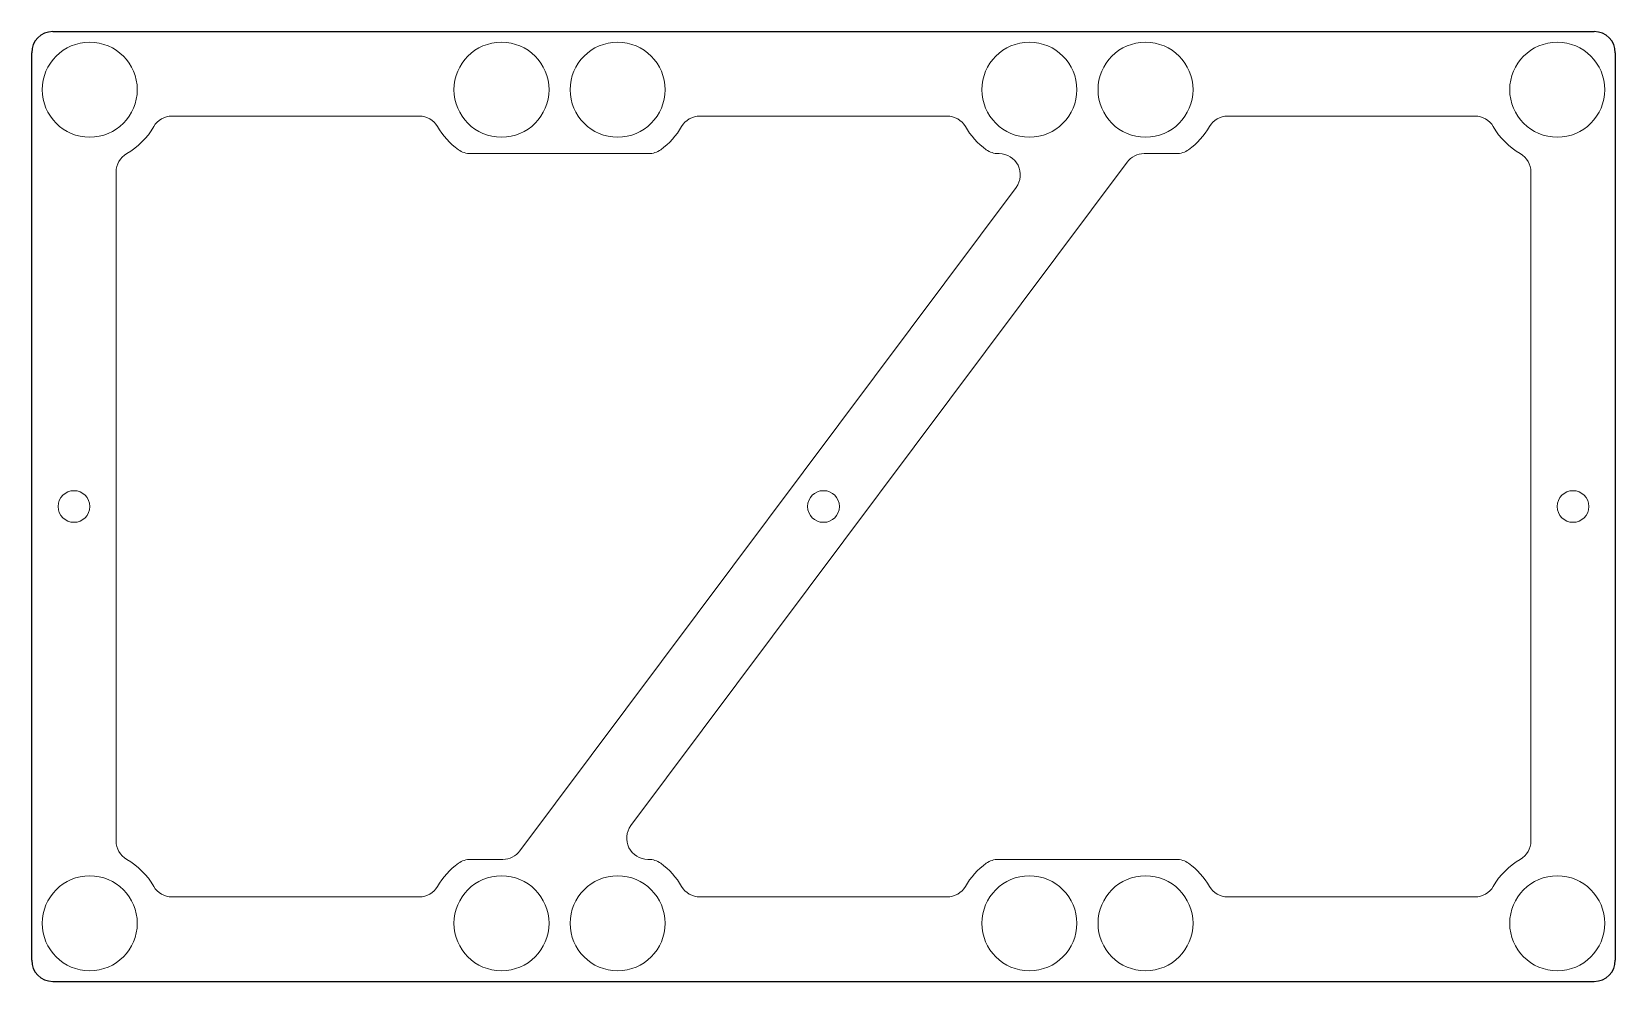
# Model space of a CAD drawing. Header units: millimetres. Extents: x 0 to 150, y 0 to 90.
import ezdxf

# ---------------------------------------------------------------- set-up
doc = ezdxf.new("R2010")
doc.units = ezdxf.units.MM
doc.layers.get('0').update_dxf_attribs({"color": 178, "lineweight": 25, "true_color": 0x000000})
for name, color, linetype, lineweight, true_color in [('out', 178, 'Continuous', 5, 0x000000), ('out-2', 178, 'Continuous', 5, 0x000000), ('Schrauben', 3, 'Continuous', 5, 0x00ff00)]:
    doc.layers.add(name, color=color, linetype=linetype, lineweight=lineweight, true_color=true_color)

msp = doc.modelspace()

# ---------------------------------------------------------------- linework, layer by layer
for p, q in [((2, 90), (148, 90)), ((0, 2), (0, 88)), ((150, 88), (150, 2)), ((2, 0), (148, 0))]:
    msp.add_line(p, q)
for centre, start, end in [((2, 88), 90, 180), ((148, 88), 0, 90), ((2, 2), 180, 270), ((148, 2), 270, 0)]:
    msp.add_arc(centre, 2, start, end)
at = {"layer": 'out'}
for p, q in [((13.29, 82), (36.71, 82)), ((63.29, 82), (86.71, 82)), ((113.29, 82), (136.71, 82)), ((41.58, 78.44), (58.42, 78.44)), ((91.58, 78.44), (91.64, 78.44)), ((105.37, 78.44), (108.42, 78.44)), ((8, 13.29), (8, 76.71)), ((56.76, 14.76), (103.77, 77.64)), ((142, 76.71), (142, 13.29)), ((46.23, 12.36), (93.24, 75.24)), ((41.58, 11.56), (44.63, 11.56)), ((58.36, 11.56), (58.42, 11.56)), ((91.58, 11.56), (108.42, 11.56)), ((36.71, 8), (13.29, 8)), ((86.71, 8), (63.29, 8)), ((136.71, 8), (113.29, 8))]:
    msp.add_line(p, q, dxfattribs=at)
for centre, radius, start, end in [((5.5, 84.5), 7, 300, 330), ((13.29, 80), 2, 90, 150), ((36.71, 80), 2, 30, 90), ((44.5, 84.5), 7, 210, 234.3346), ((55.5, 84.5), 7, 305.6654, 330), ((63.29, 80), 2, 90, 150), ((86.71, 80), 2, 30, 90), ((94.5, 84.5), 7, 210, 234.3346), ((105.5, 84.5), 7, 305.6654, 330), ((113.29, 80), 2, 90, 150), ((136.71, 80), 2, 30, 90), ((144.5, 84.5), 7, 210, 240), ((10, 76.71), 2, 120, 180), ((41.58, 80.44), 2, 234.3346, 270), ((58.42, 80.44), 2, 270, 305.6654), ((91.58, 80.44), 2, 234.3346, 270), ((91.64, 76.44), 2, 323.2161, 90), ((105.37, 76.44), 2, 90, 143.2161), ((108.42, 80.44), 2, 270, 305.6654), ((140, 76.71), 2, 0, 60), ((58.36, 13.56), 2, 143.2161, 270), ((10, 13.29), 2, 180, 240), ((44.63, 13.56), 2, 270, 323.2161), ((140, 13.29), 2, 300, 0), ((5.5, 5.5), 7, 30, 60), ((44.5, 5.5), 7, 125.6654, 150), ((41.58, 9.56), 2, 90, 125.6654), ((58.42, 9.56), 2, 54.3346, 90), ((55.5, 5.5), 7, 30, 54.3346), ((94.5, 5.5), 7, 125.6654, 150), ((91.58, 9.56), 2, 90, 125.6654), ((108.42, 9.56), 2, 54.3346, 90), ((105.5, 5.5), 7, 30, 54.3346), ((144.5, 5.5), 7, 120, 150), ((13.29, 10), 2, 210, 270), ((36.71, 10), 2, 270, 330), ((63.29, 10), 2, 210, 270), ((86.71, 10), 2, 270, 330), ((113.29, 10), 2, 210, 270), ((136.71, 10), 2, 270, 330)]:
    msp.add_arc(centre, radius, start, end, dxfattribs=at)
at = {"layer": 'out-2'}
for centre in [(4, 45), (75, 45), (146, 45)]:
    msp.add_circle(centre, 1.5, dxfattribs=at)
at = {"layer": 'Schrauben'}
for centre in [(5.5, 84.5), (44.5, 84.5), (55.5, 84.5), (94.5, 84.5), (105.5, 84.5), (144.5, 84.5), (5.5, 5.5), (44.5, 5.5), (55.5, 5.5), (94.5, 5.5), (105.5, 5.5), (144.5, 5.5)]:
    msp.add_circle(centre, 4.5, dxfattribs=at)

doc.saveas('drawing.dxf')
